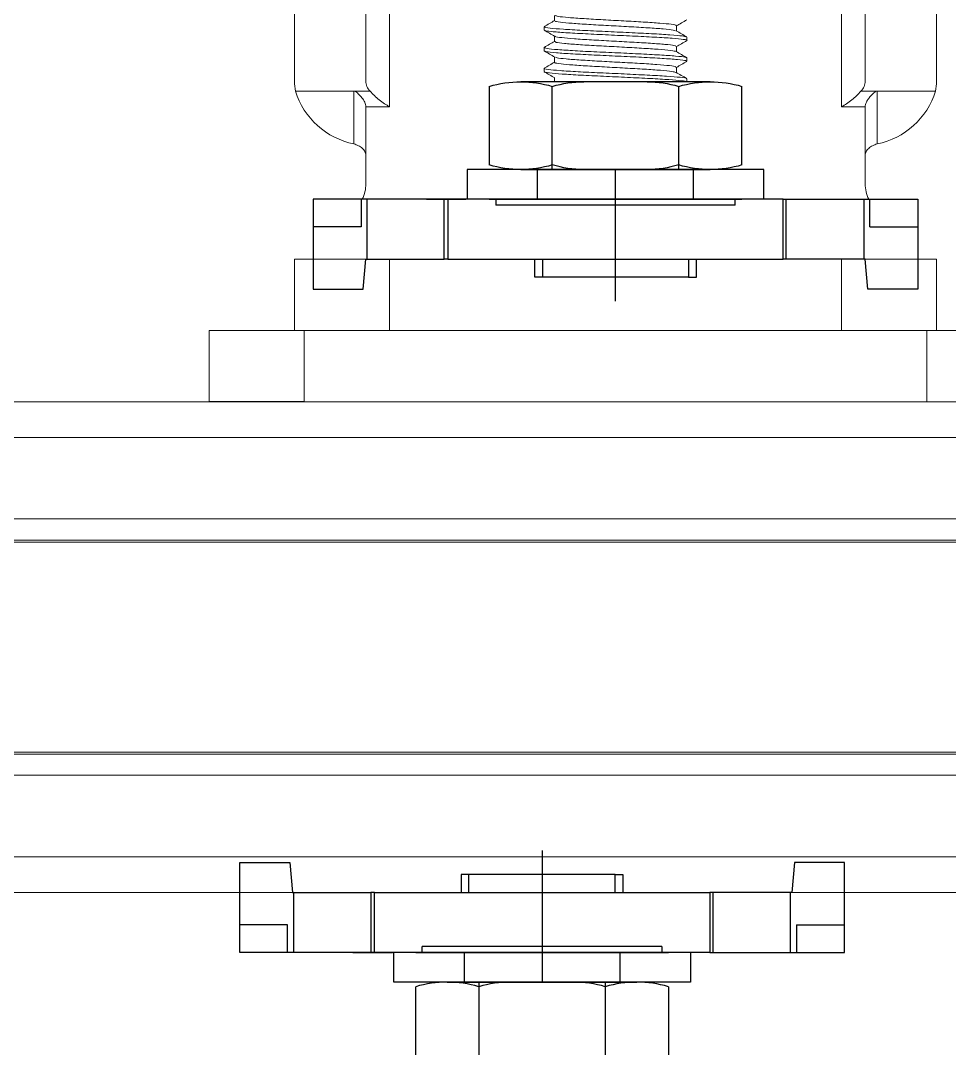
# Model space of a CAD drawing. Extents: x -976302 to -776254, y 5665 to 231437.
# Drawn here: x -798768.3 to -798375.1, y 79457.8 to 79893 of the extents above; entities that cross this region are included whole.
import ezdxf

# ---------------------------------------------------------------- set-up
doc = ezdxf.new("R2010")
doc.units = 0
doc.header["$LTSCALE"] = 1000
doc.header["$MEASUREMENT"] = 0
doc.layers.add('33', color=7, linetype='Continuous')
doc.layers.add('himoer配件图层', color=7, linetype='Continuous')

# ---------------------------------------------------------------- blocks, each defined once
blk = doc.blocks.new('*U22')
at = {"color": 7, "linetype": 'Continuous', "lineweight": 15}
for p, q in [((-24580.184, -16948.353), (-23580.184, -16948.353)), ((-24580.184, -16959.919), (-23580.184, -16959.919)), ((-24580.184, -16960.08), (-23580.184, -16960.08)), ((-24580.184, -16977.627), (-23580.184, -16977.627)), ((-24580.184, -16977.788), (-23580.184, -16977.788)), ((-24580.184, -16989.353), (-23580.184, -16989.353))]:
    blk.add_line(p, q, dxfattribs=at)
at = {"color": 253, "linetype": 'Continuous', "lineweight": 15, "true_color": 0x9e9e9e}
for p, q in [((-24580.184, -16951.332), (-23580.184, -16951.332)), ((-24580.184, -16958.145), (-23580.184, -16958.145)), ((-24580.184, -16979.562), (-23580.184, -16979.562)), ((-24580.184, -16986.375), (-23580.184, -16986.375))]:
    blk.add_line(p, q, dxfattribs=at)
blk = doc.blocks.new('HMZ-L')
at = {"layer": '33', "color": 3, "linetype": 'Continuous'}
blk.add_line((17313.15, 28412.561), (17313.15, 28423.524), dxfattribs=at)
at = {"layer": '33', "color": 7, "linetype": 'Continuous'}
for p, q in [((17291.9, 28421.081), (17287.9, 28421.081)), ((17287.9, 28421.081), (17287.9, 28418.781)), ((17292.4, 28421.081), (17291.9, 28421.081)), ((17291.9, 28421.081), (17291.9, 28418.781)), ((17298.85, 28421.081), (17292.4, 28421.081)), ((17292.4, 28416.081), (17292.4, 28421.081)), ((17297.775, 28421.081), (17297.355, 28421.081)), ((17297.355, 28421.081), (17297.775, 28421.081)), ((17297.775, 28421.081), (17297.355, 28421.081)), ((17297.355, 28421.081), (17297.775, 28421.081)), ((17297.775, 28421.081), (17297.355, 28421.081)), ((17297.465, 28421.081), (17297.727, 28421.081)), ((17297.727, 28421.081), (17297.465, 28421.081)), ((17297.465, 28421.081), (17297.727, 28421.081)), ((17297.727, 28421.081), (17297.465, 28421.081)), ((17297.465, 28421.081), (17297.727, 28421.081)), ((17299.123, 28421.081), (17297.598, 28421.081)), ((17297.598, 28421.081), (17298.332, 28421.081)), ((17298.332, 28421.081), (17297.598, 28421.081)), ((17297.598, 28421.081), (17299.123, 28421.081)), ((17299.125, 28421.081), (17297.6, 28421.081)), ((17297.6, 28421.081), (17299.125, 28421.081)), ((17299.125, 28421.081), (17297.6, 28421.081)), ((17297.6, 28421.081), (17299.125, 28421.081)), ((17297.727, 28421.081), (17297.6, 28421.081)), ((17297.6, 28421.081), (17297.727, 28421.081)), ((17297.727, 28421.081), (17297.6, 28421.081)), ((17297.6, 28421.081), (17299.125, 28421.081)), ((17298.536, 28421.081), (17297.6, 28421.081)), ((17297.6, 28421.081), (17297.727, 28421.081)), ((17297.727, 28421.081), (17297.6, 28421.081)), ((17297.6, 28421.081), (17298.433, 28421.081)), ((17298.147, 28421.081), (17297.65, 28421.081)), ((17297.65, 28421.081), (17300.6, 28421.081)), ((17300.576, 28421.081), (17297.65, 28421.081)), ((17297.65, 28421.081), (17299.972, 28421.081)), ((17299.972, 28421.081), (17297.65, 28421.081)), ((17297.65, 28421.081), (17298.147, 28421.081)), ((17298.147, 28421.081), (17297.65, 28421.081)), ((17297.65, 28421.081), (17298.188, 28421.081)), ((17300.6, 28421.081), (17297.65, 28421.081)), ((17297.65, 28421.081), (17299.781, 28421.081)), ((17299.781, 28421.081), (17297.65, 28421.081)), ((17297.65, 28421.081), (17299.972, 28421.081)), ((17299.972, 28421.081), (17297.65, 28421.081)), ((17297.65, 28421.081), (17300.612, 28421.081)), ((17300.612, 28421.081), (17297.65, 28421.081)), ((17297.65, 28421.081), (17298.147, 28421.081)), ((17300.576, 28421.081), (17297.65, 28421.081)), ((17297.65, 28421.081), (17298.188, 28421.081)), ((17300.6, 28421.081), (17297.65, 28421.081)), ((17297.65, 28421.081), (17299.972, 28421.081)), ((17299.972, 28421.081), (17297.65, 28421.081)), ((17297.65, 28421.081), (17299.972, 28421.081)), ((17299.972, 28421.081), (17297.65, 28421.081)), ((17297.65, 28421.081), (17298.188, 28421.081)), ((17298.188, 28421.081), (17297.65, 28421.081)), ((17297.65, 28421.081), (17300.576, 28421.081)), ((17300.6, 28421.081), (17297.65, 28421.081)), ((17297.65, 28421.081), (17299.972, 28421.081)), ((17299.972, 28421.081), (17297.65, 28421.081)), ((17297.65, 28421.081), (17298.147, 28421.081)), ((17300.6, 28421.081), (17297.65, 28421.081)), ((17297.65, 28421.081), (17299.972, 28421.081)), ((17299.972, 28421.081), (17297.65, 28421.081)), ((17297.65, 28421.081), (17300.6, 28421.081)), ((17298.147, 28421.081), (17297.65, 28421.081)), ((17297.65, 28421.081), (17298.147, 28421.081)), ((17298.147, 28421.081), (17297.65, 28421.081)), ((17297.65, 28421.081), (17300.576, 28421.081)), ((17300.576, 28421.081), (17297.65, 28421.081)), ((17297.65, 28421.081), (17299.781, 28421.081)), ((17299.781, 28421.081), (17297.65, 28421.081)), ((17297.65, 28421.081), (17300.6, 28421.081)), ((17300.6, 28421.081), (17297.65, 28421.081)), ((17297.65, 28421.081), (17299.972, 28421.081)), ((17299.972, 28421.081), (17297.65, 28421.081)), ((17297.65, 28421.081), (17300.612, 28421.081)), ((17300.612, 28421.081), (17297.65, 28421.081)), ((17297.65, 28421.081), (17298.188, 28421.081)), ((17300.6, 28421.081), (17297.65, 28421.081)), ((17297.65, 28421.081), (17299.972, 28421.081)), ((17299.972, 28421.081), (17297.65, 28421.081)), ((17297.65, 28421.081), (17298.147, 28421.081)), ((17300.6, 28421.081), (17297.65, 28421.081)), ((17297.65, 28421.081), (17299.972, 28421.081)), ((17299.972, 28421.081), (17297.65, 28421.081)), ((17297.65, 28421.081), (17299.972, 28421.081)), ((17299.972, 28421.081), (17297.65, 28421.081)), ((17297.65, 28421.081), (17298.147, 28421.081)), ((17297.65, 28421.081), (17300.149, 28421.081)), ((17300.035, 28421.081), (17297.65, 28421.081)), ((17298.025, 28421.081), (17297.775, 28421.081)), ((17298.025, 28421.081), (17297.775, 28421.081)), ((17297.775, 28421.081), (17298.025, 28421.081)), ((17298.025, 28421.081), (17297.775, 28421.081)), ((17297.775, 28421.081), (17298.025, 28421.081)), ((17298.453, 28421.081), (17298.025, 28421.081)), ((17298.453, 28421.081), (17298.025, 28421.081)), ((17298.025, 28421.081), (17298.453, 28421.081)), ((17298.453, 28421.081), (17298.025, 28421.081)), ((17298.025, 28421.081), (17298.453, 28421.081)), ((17298.894, 28421.081), (17298.065, 28421.081)), ((17298.065, 28421.081), (17298.894, 28421.081)), ((17298.393, 28421.081), (17298.065, 28421.081)), ((17298.065, 28421.081), (17298.393, 28421.081)), ((17298.499, 28421.081), (17298.069, 28421.081)), ((17298.069, 28421.081), (17298.56, 28421.081)), ((17299.125, 28421.081), (17298.095, 28421.081)), ((17298.095, 28421.081), (17299.125, 28421.081)), ((17298.095, 28421.081), (17299.125, 28421.081)), ((17299.125, 28421.081), (17298.095, 28421.081)), ((17298.095, 28421.081), (17299.125, 28421.081)), ((17298.322, 28421.081), (17298.137, 28421.081)), ((17298.137, 28421.081), (17298.322, 28421.081)), ((17298.322, 28421.081), (17298.137, 28421.081)), ((17298.137, 28421.081), (17298.322, 28421.081)), ((17298.322, 28421.081), (17298.137, 28421.081)), ((17300.137, 28421.081), (17298.147, 28421.081)), ((17298.147, 28421.081), (17300.576, 28421.081)), ((17298.147, 28421.081), (17300.576, 28421.081)), ((17300.576, 28421.081), (17298.147, 28421.081)), ((17298.147, 28421.081), (17300.137, 28421.081)), ((17298.147, 28421.081), (17300.137, 28421.081)), ((17300.137, 28421.081), (17298.147, 28421.081)), ((17298.147, 28421.081), (17300.576, 28421.081)), ((17300.576, 28421.081), (17298.147, 28421.081)), ((17298.147, 28421.081), (17300.137, 28421.081)), ((17298.188, 28421.081), (17300.101, 28421.081)), ((17298.188, 28421.081), (17300.101, 28421.081)), ((17298.188, 28421.081), (17300.101, 28421.081)), ((17300.101, 28421.081), (17298.188, 28421.081)), ((17298.188, 28421.081), (17300.101, 28421.081)), ((17298.662, 28421.081), (17298.322, 28421.081)), ((17298.322, 28421.081), (17298.662, 28421.081)), ((17298.662, 28421.081), (17298.322, 28421.081)), ((17298.322, 28421.081), (17298.662, 28421.081)), ((17298.662, 28421.081), (17298.322, 28421.081)), ((17298.332, 28421.081), (17298.393, 28421.081)), ((17298.393, 28421.081), (17298.332, 28421.081)), ((17299.125, 28421.081), (17298.361, 28421.081)), ((17298.361, 28421.081), (17298.662, 28421.081)), ((17299.125, 28421.081), (17298.361, 28421.081)), ((17298.361, 28421.081), (17298.662, 28421.081)), ((17298.662, 28421.081), (17298.361, 28421.081)), ((17298.361, 28421.081), (17299.125, 28421.081)), ((17299.125, 28421.081), (17298.361, 28421.081)), ((17298.361, 28421.081), (17298.662, 28421.081)), ((17298.662, 28421.081), (17298.361, 28421.081)), ((17298.361, 28421.081), (17299.125, 28421.081)), ((17298.433, 28421.081), (17298.499, 28421.081)), ((17299.002, 28421.081), (17298.437, 28421.081)), ((17298.437, 28421.081), (17299.002, 28421.081)), ((17299.002, 28421.081), (17298.437, 28421.081)), ((17298.437, 28421.081), (17299.002, 28421.081)), ((17299.002, 28421.081), (17298.437, 28421.081)), ((17298.437, 28421.081), (17299.002, 28421.081)), ((17299.002, 28421.081), (17298.437, 28421.081)), ((17298.437, 28421.081), (17299.002, 28421.081)), ((17299.002, 28421.081), (17298.437, 28421.081)), ((17298.437, 28421.081), (17299.002, 28421.081)), ((17299.125, 28421.081), (17298.453, 28421.081)), ((17299.125, 28421.081), (17298.453, 28421.081)), ((17298.453, 28421.081), (17299.125, 28421.081)), ((17299.125, 28421.081), (17298.453, 28421.081)), ((17298.453, 28421.081), (17299.125, 28421.081)), ((17299.236, 28421.081), (17298.536, 28421.081)), ((17298.56, 28421.081), (17299.023, 28421.081)), ((17300.6, 28421.081), (17298.588, 28421.081)), ((17298.588, 28421.081), (17300.6, 28421.081)), ((17300.6, 28421.081), (17298.588, 28421.081)), ((17298.588, 28421.081), (17300.6, 28421.081)), ((17300.6, 28421.081), (17298.588, 28421.081)), ((17298.588, 28421.081), (17300.6, 28421.081)), ((17300.6, 28421.081), (17298.588, 28421.081)), ((17298.588, 28421.081), (17300.6, 28421.081)), ((17298.588, 28421.081), (17300.6, 28421.081)), ((17300.6, 28421.081), (17298.588, 28421.081)), ((17299.614, 28421.081), (17298.646, 28421.081)), ((17298.646, 28421.081), (17298.894, 28421.081)), ((17298.894, 28421.081), (17298.646, 28421.081)), ((17298.646, 28421.081), (17299.614, 28421.081)), ((17298.85, 28421.081), (17299.15, 28421.081)), ((17299.023, 28421.081), (17298.98, 28421.081)), ((17298.98, 28421.081), (17299.441, 28421.081)), ((17299.061, 28421.081), (17299.568, 28421.081)), ((17299.568, 28421.081), (17299.061, 28421.081)), ((17299.061, 28421.081), (17299.614, 28421.081)), ((17299.614, 28421.081), (17299.061, 28421.081)), ((17299.123, 28421.081), (17300.612, 28421.081)), ((17300.612, 28421.081), (17299.123, 28421.081)), ((17299.125, 28421.081), (17300.141, 28421.081)), ((17300.141, 28421.081), (17299.125, 28421.081)), ((17299.125, 28421.081), (17300.141, 28421.081)), ((17300.141, 28421.081), (17299.125, 28421.081)), ((17299.125, 28421.081), (17300.65, 28421.081)), ((17300.65, 28421.081), (17299.125, 28421.081)), ((17299.125, 28421.081), (17300.141, 28421.081)), ((17300.141, 28421.081), (17299.125, 28421.081)), ((17299.125, 28421.081), (17300.141, 28421.081)), ((17300.141, 28421.081), (17299.125, 28421.081)), ((17299.125, 28421.081), (17300.65, 28421.081)), ((17300.65, 28421.081), (17299.125, 28421.081)), ((17299.125, 28421.081), (17300.141, 28421.081)), ((17300.141, 28421.081), (17299.125, 28421.081)), ((17299.125, 28421.081), (17300.65, 28421.081)), ((17300.65, 28421.081), (17299.125, 28421.081)), ((17299.125, 28421.081), (17300.65, 28421.081)), ((17300.65, 28421.081), (17299.125, 28421.081)), ((17299.125, 28421.081), (17300.65, 28421.081)), ((17300.65, 28421.081), (17299.125, 28421.081)), ((17327.15, 28421.081), (17299.15, 28421.081)), ((17299.15, 28421.081), (17299.15, 28416.081)), ((17299.856, 28421.081), (17299.236, 28421.081)), ((17299.866, 28421.081), (17299.352, 28421.081)), ((17299.352, 28421.081), (17299.866, 28421.081)), ((17299.866, 28421.081), (17299.352, 28421.081)), ((17299.352, 28421.081), (17299.866, 28421.081)), ((17299.352, 28421.081), (17299.781, 28421.081)), ((17299.781, 28421.081), (17299.352, 28421.081)), ((17299.352, 28421.081), (17299.781, 28421.081)), ((17299.781, 28421.081), (17299.352, 28421.081)), ((17299.441, 28421.081), (17299.821, 28421.081)), ((17299.568, 28421.081), (17300.143, 28421.081)), ((17300.143, 28421.081), (17299.568, 28421.081)), ((17300.143, 28421.081), (17299.614, 28421.081)), ((17299.614, 28421.081), (17300.143, 28421.081)), ((17299.614, 28421.081), (17300.612, 28421.081)), ((17300.612, 28421.081), (17299.614, 28421.081)), ((17300.147, 28421.081), (17299.753, 28421.081)), ((17299.753, 28421.081), (17299.841, 28421.081)), ((17299.821, 28421.081), (17300.147, 28421.081)), ((17299.841, 28421.081), (17300.612, 28421.081)), ((17300.346, 28421.081), (17299.856, 28421.081)), ((17300.612, 28421.081), (17299.866, 28421.081)), ((17299.866, 28421.081), (17300.612, 28421.081)), ((17299.866, 28421.081), (17300.612, 28421.081)), ((17300.612, 28421.081), (17299.866, 28421.081)), ((17300.56, 28421.081), (17300.035, 28421.081)), ((17300.101, 28421.081), (17300.6, 28421.081)), ((17300.101, 28421.081), (17300.6, 28421.081)), ((17300.6, 28421.081), (17300.101, 28421.081)), ((17300.101, 28421.081), (17300.6, 28421.081)), ((17300.101, 28421.081), (17300.6, 28421.081)), ((17300.6, 28421.081), (17300.137, 28421.081)), ((17300.137, 28421.081), (17300.6, 28421.081)), ((17300.137, 28421.081), (17300.6, 28421.081)), ((17300.6, 28421.081), (17300.137, 28421.081)), ((17300.137, 28421.081), (17300.6, 28421.081)), ((17300.149, 28421.081), (17300.56, 28421.081)), ((17300.612, 28421.081), (17300.346, 28421.081)), ((17327.15, 28416.081), (17327.15, 28421.081)), ((17327.15, 28421.081), (17327.4, 28421.081)), ((17327.4, 28421.081), (17333.9, 28421.081)), ((17333.9, 28421.081), (17334.4, 28421.081)), ((17333.9, 28421.081), (17333.9, 28416.081)), ((17334.4, 28421.081), (17338.4, 28421.081)), ((17334.4, 28418.781), (17334.4, 28421.081)), ((17338.4, 28421.081), (17338.4, 28418.781)), ((17323.15, 28420.581), (17303.15, 28420.581)), ((17291.9, 28418.781), (17287.9, 28418.781)), ((17287.9, 28418.781), (17287.9, 28413.581)), ((17334.4, 28418.781), (17338.4, 28418.781)), ((17338.4, 28418.781), (17338.4, 28413.581)), ((17292.082, 28413.581), (17292.3, 28416.081)), ((17292.3, 28416.081), (17292.4, 28416.081)), ((17292.4, 28416.081), (17298.85, 28416.081)), ((17299.15, 28416.081), (17298.85, 28416.081)), ((17299.15, 28416.081), (17327.15, 28416.081)), ((17306.4, 28414.581), (17306.4, 28416.081)), ((17319.9, 28414.581), (17319.9, 28416.081)), ((17327.4, 28416.081), (17327.15, 28416.081)), ((17333.9, 28416.081), (17327.4, 28416.081)), ((17334, 28416.081), (17333.9, 28416.081)), ((17334.219, 28413.581), (17334, 28416.081)), ((17307.046, 28414.581), (17306.4, 28414.581)), ((17319.254, 28414.581), (17307.046, 28414.581)), ((17319.254, 28414.581), (17319.9, 28414.581)), ((17287.9, 28413.581), (17292.082, 28413.581)), ((17338.4, 28413.581), (17334.219, 28413.581))]:
    blk.add_line(p, q, dxfattribs=at)
at = {"layer": '33', "color": 1, "linetype": 'Continuous'}
for p, q in [((17298.85, 28416.081), (17298.85, 28421.081)), ((17327.4, 28416.081), (17327.4, 28421.081)), ((17307.046, 28416.081), (17307.046, 28414.581)), ((17319.254, 28416.081), (17319.254, 28414.581))]:
    blk.add_line(p, q, dxfattribs=at)
at = {"layer": '33'}
for p, q in [((17303.15, 28421.081), (17303.15, 28420.581)), ((17323.15, 28420.581), (17323.15, 28421.081))]:
    blk.add_line(p, q, dxfattribs=at)
blk = doc.blocks.new('ZISUOLUOMU')
for p, q in [((17835.692, 28426.647), (17835.692, 28433.204)), ((17838.331, 28433.595), (17854.162, 28433.595)), ((17840.969, 28426.256), (17840.969, 28433.204)), ((17851.523, 28426.256), (17851.523, 28433.204)), ((17856.8, 28433.204), (17856.8, 28426.647)), ((17833.862, 28423.779), (17833.862, 28426.256)), ((17833.862, 28426.256), (17858.63, 28426.256)), ((17854.162, 28426.256), (17838.331, 28426.256)), ((17839.745, 28423.779), (17839.745, 28426.256)), ((17852.748, 28423.779), (17852.748, 28426.256)), ((17858.63, 28426.256), (17858.63, 28423.779)), ((17833.862, 28423.779), (17858.63, 28423.779))]:
    blk.add_line(p, q)
for centre, start, end in [((17838.331, 28424.495), 73.14684, 106.8531), ((17843.608, 28424.495), 90, 106.8531), ((17848.885, 28424.495), 73.14684, 90), ((17854.162, 28424.495), 73.14684, 106.8531), ((17838.331, 28435.357), 253.1469, 286.85316), ((17843.608, 28435.357), 253.1469, 270), ((17848.885, 28435.357), 270, 286.85316), ((17854.162, 28435.357), 253.1469, 286.85316)]:
    blk.add_arc(centre, 9.101, start, end)
at = {"layer": 'himoer配件图层'}
blk.add_line((17856.796, 28423.779), (17835.696, 28423.779), dxfattribs=at)
blk = doc.blocks.new('qisg')
at = {"color": 253, "linetype": 'Continuous', "lineweight": 15, "true_color": 0x9e9e9e}
blk.add_line((-15806.238, -17790.105), (-15806.238, -17832.832), dxfattribs=at)
at = {"color": 8, "linetype": 'Continuous', "lineweight": 15}
blk.add_line((-15768.514, -17832.832), (-15768.514, -17815.743), dxfattribs=at)
at = {"color": 7, "linetype": 'Continuous', "lineweight": 15}
for p, q in [((-15814.18, -17824.516), (-15814.18, -17830.688)), ((-15808.223, -17824.516), (-15808.223, -17830.688)), ((-15766.529, -17830.688), (-15766.529, -17824.516)), ((-15760.572, -17824.516), (-15760.572, -17830.688)), ((-15782.288, -17825.651), (-15782.288, -17825.206)), ((-15792.464, -17826.062), (-15792.464, -17826.506)), ((-15781.42, -17826.428), (-15781.42, -17826.152)), ((-15793.332, -17827.02), (-15793.332, -17827.298)), ((-15782.288, -17827.388), (-15782.288, -17826.944)), ((-15792.464, -17827.8), (-15792.464, -17828.243)), ((-15781.42, -17828.166), (-15781.42, -17827.89)), ((-15793.332, -17828.758), (-15793.332, -17829.034)), ((-15782.288, -17829.124), (-15782.288, -17828.681)), ((-15792.464, -17829.536), (-15792.464, -17829.981)), ((-15781.42, -17829.904), (-15781.42, -17829.626)), ((-15793.332, -17830.495), (-15793.332, -17830.745)), ((-15782.288, -17830.745), (-15782.288, -17830.418)), ((-15814.099, -17831.535), (-15809.216, -17831.535)), ((-15809.216, -17831.535), (-15807.868, -17831.535)), ((-15809.216, -17835.939), (-15809.216, -17831.535)), ((-15766.884, -17831.535), (-15765.536, -17831.535)), ((-15765.536, -17831.535), (-15760.654, -17831.535)), ((-15765.536, -17831.535), (-15765.536, -17835.939)), ((-15806.238, -17832.832), (-15808.224, -17832.832)), ((-15808.223, -17839.268), (-15808.223, -17832.839)), ((-15808.223, -17832.839), (-15808.223, -17833.131)), ((-15766.529, -17832.832), (-15768.514, -17832.832)), ((-15766.529, -17832.839), (-15766.529, -17839.268)), ((-15778.661, -17840.561), (-15777.346, -17840.561)), ((-15814.18, -17851.518), (-15814.18, -17845.561)), ((-15814.18, -17845.561), (-15806.238, -17845.561)), ((-15806.238, -17845.561), (-15806.238, -17851.518)), ((-15806.238, -17845.561), (-15768.514, -17845.561)), ((-15797.407, -17845.561), (-15788.536, -17845.561)), ((-15788.536, -17845.561), (-15778.659, -17845.561)), ((-15768.514, -17851.518), (-15768.514, -17845.561)), ((-15768.514, -17845.561), (-15760.572, -17845.561)), ((-15760.572, -17845.561), (-15760.572, -17851.518)), ((-15806.238, -17851.518), (-15814.18, -17851.518)), ((-15806.238, -17851.518), (-15768.514, -17851.518)), ((-15760.572, -17851.518), (-15768.514, -17851.518))]:
    blk.add_line(p, q, dxfattribs=at)
for centre, radius, start, end in [((-15807.958, -17829.636), 6.428, 197.1862, 258.70838), ((-15766.794, -17829.636), 6.428, 281.29162, 342.8138), ((-15808.72, -17832.839), 0.496, 0.00001, 0.82267), ((-15766.032, -17832.839), 0.496, 179.17734, 179.99999), ((-15811.202, -17839.268), 2.978, 334.25831, 360), ((-15763.55, -17839.268), 2.978, 180, 205.74169)]:
    blk.add_arc(centre, radius, start, end, dxfattribs=at)
for points, knots in [([(-15792.41, -17826.062), (-15792.426, -17826.054), (-15792.508, -17826.017), (-15792.079, -17825.94), (-15791.145, -17825.855), (-15789.739, -17825.754), (-15788.078, -17825.667), (-15786.336, -17825.57), (-15784.708, -17825.475), (-15783.397, -17825.386), (-15782.526, -17825.292), (-15782.399, -17825.238), (-15782.34, -17825.214)], [0, 0, 0, 0, 0.027157, 0.137209, 0.2473, 0.357356, 0.467442, 0.577496, 0.687562, 0.797633, 0.90769, 1, 1, 1, 1]), ([(-15793.323, -17825.577), (-15793.174, -17825.664), (-15792.887, -17825.829), (-15792.601, -17825.996), (-15792.464, -17826.075)], [0, 0, 0, 0, 0.520958, 1, 1, 1, 1]), ([(-15793.26, -17826.996), (-15793.188, -17826.972), (-15793.027, -17826.919), (-15791.997, -17826.824), (-15790.451, -17826.737), (-15788.539, -17826.641), (-15786.499, -17826.545), (-15784.56, -17826.459), (-15782.929, -17826.356), (-15781.841, -17826.273), (-15781.348, -17826.189), (-15781.476, -17826.147), (-15781.512, -17826.135)], [0, 0, 0, 0, 0.088938, 0.197317, 0.305722, 0.414104, 0.522498, 0.630886, 0.739264, 0.847669, 0.956051, 1, 1, 1, 1]), ([(-15782.35, -17825.651), (-15782.332, -17825.66), (-15782.258, -17825.7), (-15782.714, -17825.778), (-15783.68, -17825.863), (-15785.105, -17825.965), (-15786.776, -17826.051), (-15788.517, -17826.148), (-15790.133, -17826.242), (-15791.417, -17826.332), (-15792.231, -17826.421), (-15792.335, -17826.471), (-15792.378, -17826.492)], [0, 0, 0, 0, 0.033933, 0.14498, 0.256062, 0.367112, 0.478193, 0.589241, 0.700304, 0.811365, 0.922418, 1, 1, 1, 1]), ([(-15781.416, -17826.143), (-15781.565, -17826.056), (-15781.856, -17825.888), (-15782.147, -17825.719), (-15782.288, -17825.637)], [0, 0, 0, 0, 0.512941, 1, 1, 1, 1]), ([(-15781.481, -17826.446), (-15781.473, -17826.451), (-15781.418, -17826.489), (-15781.975, -17826.55), (-15783.127, -17826.653), (-15784.82, -17826.736), (-15786.784, -17826.839), (-15788.821, -17826.927), (-15790.69, -17827.021), (-15792.2, -17827.117), (-15793.106, -17827.204), (-15793.455, -17827.281), (-15793.286, -17827.316), (-15793.259, -17827.321)], [0, 0, 0, 0, 0.019475, 0.126153, 0.232817, 0.33951, 0.446178, 0.552873, 0.659537, 0.76621, 0.872888, 0.979556, 1, 1, 1, 1]), ([(-15792.429, -17826.486), (-15792.578, -17826.572), (-15792.876, -17826.745), (-15793.175, -17826.918), (-15793.324, -17827.004)], [0, 0, 0, 0, 0.49986, 1, 1, 1, 1]), ([(-15792.426, -17827.8), (-15792.401, -17827.772), (-15792.347, -17827.712), (-15791.576, -17827.626), (-15790.347, -17827.532), (-15788.767, -17827.437), (-15787.032, -17827.35), (-15785.34, -17827.248), (-15783.864, -17827.163), (-15782.833, -17827.061), (-15782.317, -17826.997), (-15782.348, -17826.958), (-15782.354, -17826.951)], [0, 0, 0, 0, 0.093208, 0.203361, 0.313492, 0.423628, 0.533768, 0.643889, 0.754053, 0.86418, 0.974333, 1, 1, 1, 1]), ([(-15782.311, -17826.957), (-15782.162, -17826.87), (-15781.863, -17826.697), (-15781.565, -17826.524), (-15781.416, -17826.438)], [0, 0, 0, 0, 0.499877, 1, 1, 1, 1]), ([(-15793.326, -17827.313), (-15793.176, -17827.4), (-15792.889, -17827.566), (-15792.602, -17827.733), (-15792.464, -17827.813)], [0, 0, 0, 0, 0.519559, 1, 1, 1, 1]), ([(-15793.225, -17828.733), (-15793.22, -17828.721), (-15793.201, -17828.678), (-15792.464, -17828.604), (-15791.123, -17828.506), (-15789.319, -17828.42), (-15787.306, -17828.316), (-15785.299, -17828.233), (-15783.523, -17828.132), (-15782.201, -17828.044), (-15781.444, -17827.955), (-15781.473, -17827.898), (-15781.485, -17827.873)], [0, 0, 0, 0, 0.044881, 0.153437, 0.261999, 0.37057, 0.479129, 0.587716, 0.696272, 0.804852, 0.913412, 1, 1, 1, 1]), ([(-15782.348, -17827.388), (-15782.352, -17827.41), (-15782.363, -17827.465), (-15783.044, -17827.549), (-15784.211, -17827.64), (-15785.756, -17827.739), (-15787.48, -17827.824), (-15789.19, -17827.926), (-15790.707, -17828.012), (-15791.803, -17828.111), (-15792.379, -17828.18), (-15792.378, -17828.219), (-15792.377, -17828.228)], [0, 0, 0, 0, 0.07892, 0.190188, 0.301449, 0.412704, 0.523976, 0.635222, 0.746511, 0.857763, 0.969034, 1, 1, 1, 1]), ([(-15781.416, -17827.88), (-15781.565, -17827.794), (-15781.856, -17827.625), (-15782.147, -17827.457), (-15782.288, -17827.375)], [0, 0, 0, 0, 0.512992, 1, 1, 1, 1]), ([(-15792.427, -17828.222), (-15792.576, -17828.308), (-15792.874, -17828.481), (-15793.173, -17828.654), (-15793.322, -17828.74)], [0, 0, 0, 0, 0.499861, 1, 1, 1, 1]), ([(-15781.514, -17828.183), (-15781.527, -17828.2), (-15781.563, -17828.247), (-15782.363, -17828.328), (-15783.747, -17828.424), (-15785.572, -17828.512), (-15787.593, -17828.615), (-15789.59, -17828.697), (-15791.344, -17828.8), (-15792.618, -17828.886), (-15793.299, -17828.969), (-15793.262, -17829.017), (-15793.248, -17829.034)], [0, 0, 0, 0, 0.062958, 0.1726, 0.282252, 0.391908, 0.501554, 0.611225, 0.720868, 0.83054, 0.940185, 1, 1, 1, 1]), ([(-15792.392, -17829.536), (-15792.409, -17829.522), (-15792.461, -17829.478), (-15791.937, -17829.397), (-15790.898, -17829.311), (-15789.43, -17829.209), (-15787.737, -17829.125), (-15786.003, -17829.024), (-15784.418, -17828.934), (-15783.191, -17828.841), (-15782.452, -17828.756), (-15782.392, -17828.707), (-15782.368, -17828.688)], [0, 0, 0, 0, 0.04877, 0.158852, 0.268957, 0.379037, 0.48915, 0.599227, 0.70933, 0.819416, 0.929504, 1, 1, 1, 1]), ([(-15782.311, -17828.694), (-15782.162, -17828.607), (-15781.863, -17828.435), (-15781.565, -17828.262), (-15781.416, -17828.175)], [0, 0, 0, 0, 0.49988, 1, 1, 1, 1]), ([(-15793.328, -17829.049), (-15793.178, -17829.136), (-15792.89, -17829.303), (-15792.603, -17829.47), (-15792.464, -17829.55)], [0, 0, 0, 0, 0.518294, 1, 1, 1, 1]), ([(-15793.263, -17830.495), (-15793.283, -17830.486), (-15793.373, -17830.444), (-15792.847, -17830.381), (-15791.727, -17830.278), (-15790.066, -17830.194), (-15788.114, -17830.093), (-15786.074, -17830.003), (-15784.186, -17829.911), (-15782.643, -17829.813), (-15781.693, -17829.728), (-15781.309, -17829.65), (-15781.459, -17829.615), (-15781.484, -17829.609)], [0, 0, 0, 0, 0.030573, 0.136, 0.241409, 0.346849, 0.452262, 0.557697, 0.663109, 0.768523, 0.87395, 0.979362, 1, 1, 1, 1]), ([(-15782.317, -17829.124), (-15782.307, -17829.128), (-15782.215, -17829.161), (-15782.588, -17829.235), (-15783.444, -17829.32), (-15784.803, -17829.42), (-15786.437, -17829.509), (-15788.18, -17829.602), (-15789.835, -17829.7), (-15791.199, -17829.787), (-15792.142, -17829.883), (-15792.321, -17829.938), (-15792.404, -17829.964)], [0, 0, 0, 0, 0.012243, 0.123528, 0.234858, 0.346149, 0.457462, 0.568754, 0.680047, 0.791362, 0.902652, 1, 1, 1, 1]), ([(-15781.416, -17829.617), (-15781.565, -17829.531), (-15781.856, -17829.362), (-15782.147, -17829.194), (-15782.288, -17829.112)], [0, 0, 0, 0, 0.51312, 1, 1, 1, 1]), ([(-15807.868, -17831.535), (-15807.984, -17831.417), (-15808.072, -17831.287), (-15808.193, -17831), (-15808.223, -17830.847), (-15808.223, -17830.688)], [0, 0, 0, 0, 0.5, 0.5, 1, 1, 1, 1]), ([(-15781.463, -17829.904), (-15781.449, -17829.909), (-15781.344, -17829.946), (-15781.799, -17830.004), (-15782.828, -17830.107), (-15784.435, -17830.193), (-15786.356, -17830.291), (-15788.399, -17830.385), (-15790.32, -17830.473), (-15791.925, -17830.574), (-15792.903, -17830.653), (-15793.313, -17830.718), (-15793.331, -17830.745)], [0, 0, 0, 0, 0.0162489, 0.1237777, 0.2312816, 0.3388149, 0.4463214, 0.553844, 0.6613546, 0.7688594, 0.8763864, 0.9679852, 0.9679852, 0.9679852, 0.9679852]), ([(-15792.425, -17829.958), (-15792.574, -17830.044), (-15792.872, -17830.217), (-15793.17, -17830.39), (-15793.32, -17830.477)], [0, 0, 0, 0, 0.499863, 1, 1, 1, 1]), ([(-15782.311, -17830.431), (-15782.162, -17830.345), (-15781.863, -17830.172), (-15781.565, -17829.999), (-15781.416, -17829.913)], [0, 0, 0, 0, 0.499882, 1, 1, 1, 1]), ([(-15766.529, -17830.688), (-15766.529, -17830.847), (-15766.559, -17830.998), (-15766.679, -17831.285), (-15766.768, -17831.417), (-15766.884, -17831.535)], [0, 0, 0, 0, 0.5, 0.5, 1, 1, 1, 1]), ([(-15808.224, -17832.832), (-15808.225, -17832.725), (-15808.263, -17832.595), (-15808.354, -17832.401), (-15808.39, -17832.335), (-15808.468, -17832.209), (-15808.511, -17832.147), (-15808.648, -17831.966), (-15808.747, -17831.857), (-15808.906, -17831.709), (-15808.961, -17831.662), (-15809.048, -17831.6), (-15809.078, -17831.58), (-15809.142, -17831.548), (-15809.178, -17831.535), (-15809.216, -17831.535)], [0, 0, 0, 0, 0.25, 0.25, 0.375, 0.375, 0.5, 0.5, 0.75, 0.75, 0.875, 0.875, 0.9375, 0.9375, 1, 1, 1, 1]), ([(-15807.868, -17831.535), (-15807.764, -17831.656), (-15807.645, -17831.783), (-15807.386, -17832.034), (-15807.251, -17832.153), (-15806.968, -17832.379), (-15806.823, -17832.484), (-15806.533, -17832.673), (-15806.385, -17832.759), (-15806.238, -17832.832)], [0, 0, 0, 0, 0.25, 0.25, 0.5, 0.5, 0.75, 0.75, 1, 1, 1, 1]), ([(-15766.884, -17831.535), (-15766.988, -17831.656), (-15767.107, -17831.783), (-15767.366, -17832.034), (-15767.502, -17832.153), (-15767.784, -17832.379), (-15767.929, -17832.484), (-15768.219, -17832.673), (-15768.367, -17832.759), (-15768.514, -17832.832)], [0, 0, 0, 0, 0.25, 0.25, 0.5, 0.5, 0.75, 0.75, 1, 1, 1, 1]), ([(-15765.536, -17831.535), (-15765.574, -17831.535), (-15765.61, -17831.548), (-15765.675, -17831.58), (-15765.705, -17831.6), (-15765.791, -17831.662), (-15765.845, -17831.708), (-15766.004, -17831.856), (-15766.105, -17831.968), (-15766.285, -17832.205), (-15766.367, -17832.334), (-15766.489, -17832.594), (-15766.527, -17832.724), (-15766.529, -17832.832)], [0, 0, 0, 0, 0.0625, 0.0625, 0.125, 0.125, 0.25, 0.25, 0.5, 0.5, 0.75, 0.75, 1, 1, 1, 1]), ([(-15808.223, -17836.873), (-15808.223, -17836.778), (-15808.251, -17836.679), (-15808.355, -17836.486), (-15808.432, -17836.393), (-15808.619, -17836.225), (-15808.73, -17836.15), (-15808.966, -17836.025), (-15809.091, -17835.975), (-15809.216, -17835.939)], [0, 0, 0, 0, 0.25, 0.25, 0.5, 0.5, 0.75, 0.75, 1, 1, 1, 1]), ([(-15765.536, -17835.939), (-15765.661, -17835.975), (-15765.785, -17836.024), (-15766.022, -17836.15), (-15766.132, -17836.224), (-15766.32, -17836.393), (-15766.396, -17836.486), (-15766.501, -17836.678), (-15766.529, -17836.777), (-15766.529, -17836.873)], [0, 0, 0, 0, 0.25, 0.25, 0.5, 0.5, 0.75, 0.75, 1, 1, 1, 1])]:
    blk.add_open_spline(points, degree=3, knots=knots, dxfattribs=at)
for points in [[(-15814.18, -17830.688), (-15814.18, -17830.986), (-15814.153, -17831.269), (-15814.099, -17831.535)], [(-15760.654, -17831.535), (-15760.599, -17831.269), (-15760.572, -17830.986), (-15760.572, -17830.688)]]:
    blk.add_open_spline(points, degree=3, dxfattribs=at)
blk.add_blockref('ZISUOLUOMU', (-33633.622, -46264.34))
at = {"xscale": -1}
blk.add_blockref('HMZ-L', (1525.774, -46261.642), dxfattribs=at)
blk = doc.blocks.new('a1-3d-02')
at = {"color": 7, "linetype": 'Continuous', "lineweight": 15}
for p, q in [((-24782.583, -16985.107), (-24785.561, -16985.107)), ((-24782.583, -16991.063), (-24782.583, -16985.107)), ((-24782.583, -16985.107), (-24730.606, -16985.107)), ((-24730.606, -16985.107), (-24730.606, -16991.063)), ((-24722.664, -16985.107), (-24730.606, -16985.107)), ((-24722.664, -16991.063), (-24722.664, -16985.107)), ((-24785.561, -16991.063), (-24782.583, -16991.063)), ((-24730.606, -16991.063), (-24782.583, -16991.063))]:
    blk.add_line(p, q, dxfattribs=at)
blk.add_line((-24730.606, -16991.063), (-24722.664, -16991.063))
blk = doc.blocks.new('*U20')
blk.add_blockref('a1-3d-02', (10505.502, -7415.507))

msp = doc.modelspace()

# ---------------------------------------------------------------- linework, layer by layer
at = {"linetype": 'Continuous', "lineweight": 15}
for q in [(-799050.78, 79523.81), (-799050.78, 79523.81), (-798444.42, 79523.81), (-798444.42, 79523.81)]:
    msp.add_line((-798650.73, 79523.81), q, dxfattribs=at)

# ---------------------------------------------------------------- block references
for name, p, xscale, yscale, zscale in [('*U20', (-870752.43, 203443.66), -5.068799998611212, 5.068799999542534, 5.068800000000002), ('*U20', (-870752.43, 203443.66), -5.068799998611212, 5.068799999542534, 5.068800000000002), ('qisg', (-878539.54, 170247.6), -5.068799998611212, 5.068799999542534, 5.068800000000002), ('qisg', (-878539.54, 170247.6), -5.068799998611212, 5.068799999542534, 5.068800000000002), ('*U22', (-678754.33, 165639.45), 5.068799998611212, 5.068799998611212, 5.068799998611212), ('*U22', (-678754.33, 165639.45), 5.068799998611212, 5.068799998611212, 5.068799998611212)]:
    msp.add_blockref(name, p, dxfattribs=dict(xscale=xscale, yscale=yscale, zscale=zscale))
at = {"rotation": 180}
for name, p, xscale, yscale, zscale in [('HMZ-L', (-886304.48, 223559.24), -5.068799998611212, 5.068799999542534, 5.068800000000002), ('HMZ-L', (-886304.48, 223559.24), -5.068799998611212, 5.068799999542534, 5.068800000000002), ('ZISUOLUOMU', (-708088.53, 223572.92), 5.068799998611212, 5.068799998611212, 5.068799998611212), ('ZISUOLUOMU', (-708088.53, 223572.92), 5.068799998611212, 5.068799998611212, 5.068799998611212)]:
    msp.add_blockref(name, p, dxfattribs=dict(at, xscale=xscale, yscale=yscale, zscale=zscale))

doc.saveas('drawing.dxf')
